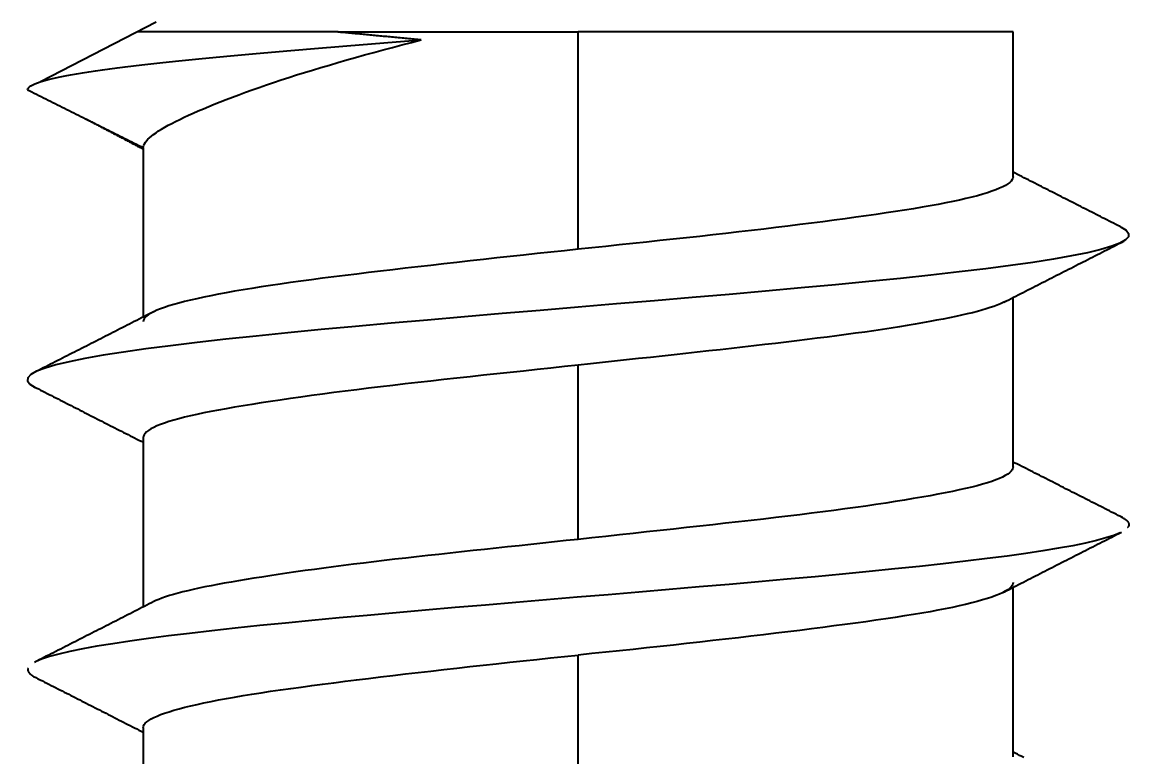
# Model space of a CAD drawing. Extents: x 0 to 395, y 0 to 289.
# Drawn here: x 292.097 to 295.915, y 203.631 to 206.165 of the extents above; entities that cross this region are included whole.
import ezdxf

# ---------------------------------------------------------------- set-up
doc = ezdxf.new("R2010")
doc.units = 0
doc.header["$LTSCALE"] = 10
doc.header["$MEASUREMENT"] = 0
doc.header["$PDMODE"] = 3
doc.header["$PDSIZE"] = -10
doc.layers.get('0').update_dxf_attribs({"linetype": 'CONTINUOUS'})
doc.layers.get('DEFPOINTS').update_dxf_attribs({"linetype": 'CONTINUOUS'})
doc.layers.add('1', color=7, linetype='CONTINUOUS')
doc.styles.add('Daelim Dimension', font='')
doc.styles.get('Daelim Dimension').set_extended_font_data('나눔고딕')
doc.dimstyles.new('DEFAULT', dxfattribs={"dimscale": 2, "dimtxt": 2, "dimasz": 2, "dimexe": 0, "dimexo": 2, "dimgap": 1, "dimtad": 1, "dimdec": 0, "dimzin": 9, "dimdsep": 46, "dimtxsty": 'Daelim Dimension', "dimcen": 0.5, "dimclrd": 5, "dimclre": 5, "dimclrt": 256, "dimadec": 1, "dimazin": 0, "dimtfac": 1, "dimtdec": 0, "dimtix": 1, "dimtmove": 0, "dimatfit": 3, "dimfxl": 1, "dimtolj": 1, "dimtzin": 1, "dimlwd": 9, "dimlwe": 9, "dimarcsym": 0})

# ---------------------------------------------------------------- blocks, each defined once
blk = doc.blocks.new('*D3')
at = {"color": 5, "linetype": 'ByBlock', "lineweight": 9, "ltscale": 0.5, "transparency": 16777216}
for p, q in [((290.0153, 206.1316), (281.6362, 206.1316)), ((281.6362, 178.1316), (281.6362, 202.1316)), ((286.0153, 174.1316), (281.6362, 174.1316))]:
    blk.add_line(p, q, dxfattribs=at)
at = {"color": 5, "ltscale": 0.5, "transparency": 16777216}
for points in [[(280.9695, 202.1316), (282.3028, 202.1316), (281.6362, 206.1316)], [(280.9695, 178.1316), (282.3028, 178.1316), (281.6362, 174.1316)]]:
    blk.add_solid(points, dxfattribs=at)
at = {"layer": 'DEFPOINTS', "color": 0, "ltscale": 0.5, "transparency": 16777216}
for p in [(281.6362, 206.1316), (294.0153, 206.1316), (290.0153, 174.1316)]:
    blk.add_point(p, dxfattribs=at)
at = {"color": 7, "ltscale": 0.5, "transparency": 16777216, "insert": (276.3658, 190.1316), "char_height": 6, "attachment_point": 5, "rotation": 90, "style": 'Daelim Dimension'}
blk.add_mtext('\\A1;32', dxfattribs=at)

msp = doc.modelspace()

# ---------------------------------------------------------------- linework, layer by layer
at = {"layer": '1'}
for p, q in [((293.1863, 206.1316), (294.0153, 206.1316)), ((295.5153, 206.1316), (294.0153, 206.1316)), ((294.0153, 205.3816), (294.0153, 206.1316)), ((295.5153, 205.6312), (295.5153, 206.1316)), ((292.5153, 205.7318), (292.5153, 205.1478)), ((295.5153, 204.6311), (295.5153, 205.2151)), ((294.0153, 204.3816), (294.0153, 204.9816)), ((292.5153, 204.7319), (292.5153, 204.1481)), ((295.5153, 203.6311), (295.5153, 204.2157)), ((294.0153, 203.3816), (294.0153, 203.9816)), ((292.5153, 203.732), (292.5153, 203.1475))]:
    msp.add_line(p, q, dxfattribs=at)
for points in [[(292.5602, 206.1647), (292.1607, 205.9587)], [(293.1871, 206.1316), (293.1646, 206.1316), (293.1423, 206.1316), (293.1203, 206.1316), (293.0985, 206.1316), (293.077, 206.1316), (293.0557, 206.1316), (293.0347, 206.1316), (293.014, 206.1316), (292.9935, 206.1316), (292.9733, 206.1316), (292.9534, 206.1316), (292.9337, 206.1316), (292.9143, 206.1316), (292.8952, 206.1316), (292.8763, 206.1316), (292.8578, 206.1316), (292.8396, 206.1316), (292.8218, 206.1316), (292.8045, 206.1316), (292.7876, 206.1316), (292.771, 206.1316), (292.755, 206.1316), (292.7393, 206.1316), (292.7241, 206.1316), (292.7092, 206.1316), (292.6949, 206.1316), (292.6809, 206.1316), (292.6674, 206.1316), (292.6544, 206.1316), (292.6418, 206.1316), (292.6296, 206.1316), (292.6179, 206.1316), (292.6067, 206.1316), (292.5959, 206.1316), (292.5857, 206.1316), (292.5761, 206.1316), (292.5669, 206.1316), (292.5583, 206.1316), (292.5502, 206.1316), (292.5427, 206.1316), (292.5356, 206.1316), (292.5291, 206.1316), (292.5231, 206.1316), (292.5177, 206.1316), (292.5127, 206.1316), (292.5083, 206.1316), (292.5045, 206.1316), (292.5012, 206.1316), (292.4984, 206.1316), (292.4962, 206.1316)], [(293.4738, 206.1033), (293.4677, 206.1039), (293.4617, 206.1044), (293.4556, 206.105), (293.4496, 206.1056), (293.4436, 206.1062), (293.4376, 206.1067), (293.4316, 206.1073), (293.4256, 206.1079), (293.4197, 206.1084), (293.4137, 206.109), (293.4078, 206.1096), (293.4018, 206.1101), (293.3959, 206.1107), (293.39, 206.1112), (293.3841, 206.1118), (293.3783, 206.1124), (293.3724, 206.1129), (293.3666, 206.1135), (293.3607, 206.114), (293.3549, 206.1146), (293.3491, 206.1151), (293.3433, 206.1157), (293.3375, 206.1162), (293.3318, 206.1168), (293.326, 206.1173), (293.3202, 206.1179), (293.3145, 206.1184), (293.3088, 206.119), (293.3031, 206.1195), (293.2974, 206.12), (293.2917, 206.1206), (293.286, 206.1211), (293.2804, 206.1216), (293.2747, 206.1222), (293.2691, 206.1227), (293.2635, 206.1232), (293.2579, 206.1238), (293.2523, 206.1243), (293.2467, 206.1248), (293.2411, 206.1254), (293.2356, 206.1259), (293.23, 206.1264), (293.2245, 206.1269), (293.219, 206.1274), (293.2135, 206.128), (293.208, 206.1285), (293.2025, 206.129), (293.1971, 206.1295), (293.1916, 206.13), (293.1862, 206.1305)], [(292.1159, 205.9316), (292.1168, 205.935), (292.119, 205.9385), (292.1226, 205.9419), (292.1275, 205.9453), (292.1338, 205.9488), (292.1413, 205.9522), (292.1501, 205.9556), (292.1601, 205.9591), (292.1714, 205.9625), (292.184, 205.9659), (292.1977, 205.9694), (292.2127, 205.9728), (292.2288, 205.9762), (292.2462, 205.9797), (292.2647, 205.9831), (292.2844, 205.9865), (292.3051, 205.99), (292.3271, 205.9934), (292.3501, 205.9968), (292.3742, 206.0003), (292.3994, 206.0037), (292.4257, 206.0071), (292.453, 206.0106), (292.4814, 206.014), (292.5108, 206.0174), (292.5412, 206.0209), (292.5726, 206.0243), (292.6049, 206.0277), (292.6381, 206.0312), (292.6721, 206.0346), (292.707, 206.038), (292.7427, 206.0415), (292.7791, 206.0449), (292.8162, 206.0483), (292.854, 206.0518), (292.8924, 206.0552), (292.9313, 206.0586), (292.9709, 206.0621), (293.0109, 206.0655), (293.0514, 206.0689), (293.0924, 206.0724), (293.1337, 206.0758), (293.1754, 206.0792), (293.2174, 206.0827), (293.2596, 206.0861), (293.3021, 206.0895), (293.3449, 206.093), (293.3877, 206.0964), (293.4307, 206.0998), (293.4738, 206.1033)], [(292.5153, 205.7318), (292.5158, 205.7361), (292.5171, 205.7406), (292.5193, 205.7454), (292.5224, 205.7503), (292.5264, 205.7554), (292.5313, 205.7607), (292.537, 205.7661), (292.5435, 205.7717), (292.5509, 205.7775), (292.5592, 205.7835), (292.5683, 205.7896), (292.5783, 205.7958), (292.5892, 205.8023), (292.6009, 205.8089), (292.6135, 205.8156), (292.6268, 205.8224), (292.6409, 205.8294), (292.6557, 205.8365), (292.6713, 205.8437), (292.6876, 205.851), (292.7047, 205.8585), (292.7225, 205.8661), (292.741, 205.8739), (292.7603, 205.8818), (292.7803, 205.8898), (292.8011, 205.8979), (292.8226, 205.9062), (292.8449, 205.9145), (292.8677, 205.9229), (292.8912, 205.9313), (292.9152, 205.9398), (292.9398, 205.9482), (292.9649, 205.9567), (292.9907, 205.9653), (293.017, 205.9738), (293.0438, 205.9824), (293.0713, 205.9909), (293.0993, 205.9995), (293.1278, 206.0082), (293.157, 206.0168), (293.1867, 206.0255), (293.217, 206.0342), (293.2477, 206.0428), (293.2788, 206.0515), (293.3103, 206.0601), (293.3422, 206.0688), (293.3745, 206.0774), (293.4072, 206.086), (293.4403, 206.0946), (293.4738, 206.1033)], [(292.1154, 205.9318), (292.1234, 205.9278), (292.1314, 205.9238), (292.1394, 205.9198), (292.1474, 205.9158), (292.1554, 205.9118), (292.1634, 205.9078), (292.1714, 205.9038), (292.1794, 205.8998), (292.1874, 205.8958), (292.1954, 205.8918), (292.2034, 205.8878), (292.2114, 205.8838), (292.2194, 205.8798), (292.2274, 205.8758), (292.2354, 205.8718), (292.2434, 205.8678), (292.2514, 205.8638), (292.2594, 205.8598), (292.2674, 205.8558), (292.2754, 205.8518), (292.2834, 205.8478), (292.2914, 205.8438), (292.2994, 205.8398), (292.3074, 205.8358), (292.3154, 205.8318), (292.3234, 205.8278), (292.3314, 205.8238), (292.3394, 205.8198), (292.3474, 205.8158), (292.3554, 205.8118), (292.3634, 205.8078), (292.3714, 205.8038), (292.3794, 205.7998), (292.3874, 205.7958), (292.3954, 205.7918), (292.4034, 205.7878), (292.4114, 205.7838), (292.4194, 205.7798), (292.4274, 205.7758), (292.4354, 205.7718), (292.4434, 205.7678), (292.4514, 205.7638), (292.4594, 205.7597), (292.4674, 205.7557), (292.4754, 205.7517), (292.4834, 205.7477), (292.4914, 205.7437), (292.4994, 205.7397), (292.5074, 205.7357), (292.5154, 205.7317)], [(292.3174, 205.8308), (292.3214, 205.8288), (292.3254, 205.8267), (292.3293, 205.8246), (292.3333, 205.8225), (292.3373, 205.8204), (292.3413, 205.8183), (292.3452, 205.8163), (292.3492, 205.8142), (292.3532, 205.8121), (292.3571, 205.81), (292.3611, 205.8079), (292.3651, 205.8058), (292.369, 205.8038), (292.373, 205.8017), (292.377, 205.7996), (292.3809, 205.7975), (292.3849, 205.7954), (292.3889, 205.7933), (292.3928, 205.7913), (292.3968, 205.7892), (292.4007, 205.7871), (292.4047, 205.785), (292.4087, 205.7829), (292.4126, 205.7808), (292.4166, 205.7787), (292.4206, 205.7767), (292.4245, 205.7746), (292.4285, 205.7725), (292.4324, 205.7704), (292.4364, 205.7683), (292.4403, 205.7662), (292.4443, 205.7642), (292.4483, 205.7621), (292.4522, 205.76), (292.4562, 205.7579), (292.4601, 205.7558), (292.4641, 205.7537), (292.468, 205.7517), (292.472, 205.7496), (292.4759, 205.7475), (292.4799, 205.7454), (292.4839, 205.7433), (292.4878, 205.7412), (292.4918, 205.7391), (292.4957, 205.7371), (292.4997, 205.735), (292.5036, 205.7329), (292.5076, 205.7308), (292.5115, 205.7287), (292.5155, 205.7266)], [(295.5153, 205.6315), (295.5146, 205.6266), (295.5125, 205.6217), (295.5088, 205.6168), (295.5037, 205.6118), (295.4972, 205.6068), (295.4892, 205.6018), (295.4796, 205.5967), (295.4686, 205.5916), (295.4561, 205.5864), (295.4423, 205.5813), (295.427, 205.5762), (295.4105, 205.5712), (295.3926, 205.5661), (295.3733, 205.5611), (295.3527, 205.5561), (295.3307, 205.5511), (295.3074, 205.5461), (295.2828, 205.5411), (295.2567, 205.5361), (295.2295, 205.5311), (295.2012, 205.5262), (295.1717, 205.5213), (295.1412, 205.5164), (295.1097, 205.5115), (295.0771, 205.5066), (295.0434, 205.5017), (295.0086, 205.4968), (294.9728, 205.4918), (294.9359, 205.4867), (294.8979, 205.4816), (294.8591, 205.4765), (294.8197, 205.4715), (294.7796, 205.4664), (294.7388, 205.4613), (294.6974, 205.4562), (294.6553, 205.4512), (294.6125, 205.4461), (294.569, 205.4411), (294.5249, 205.4361), (294.4801, 205.431), (294.4347, 205.426), (294.389, 205.421), (294.3431, 205.416), (294.2969, 205.4111), (294.2505, 205.4062), (294.2039, 205.4013), (294.1571, 205.3964), (294.1101, 205.3914), (294.0628, 205.3865), (294.0153, 205.3815)], [(295.8918, 205.4559), (295.8842, 205.4597), (295.8767, 205.4635), (295.8692, 205.4673), (295.8616, 205.4712), (295.8541, 205.475), (295.8466, 205.4788), (295.839, 205.4826), (295.8315, 205.4865), (295.824, 205.4903), (295.8164, 205.4941), (295.8089, 205.4979), (295.8014, 205.5018), (295.7938, 205.5056), (295.7863, 205.5094), (295.7788, 205.5132), (295.7712, 205.5171), (295.7637, 205.5209), (295.7562, 205.5247), (295.7486, 205.5286), (295.7411, 205.5324), (295.7336, 205.5362), (295.726, 205.54), (295.7185, 205.5439), (295.711, 205.5477), (295.7035, 205.5515), (295.6959, 205.5554), (295.6884, 205.5592), (295.6809, 205.563), (295.6733, 205.5669), (295.6658, 205.5707), (295.6583, 205.5745), (295.6507, 205.5784), (295.6432, 205.5822), (295.6357, 205.586), (295.6282, 205.5899), (295.6206, 205.5937), (295.6131, 205.5976), (295.6056, 205.6014), (295.5981, 205.6052), (295.5905, 205.6091), (295.583, 205.6129), (295.5755, 205.6168), (295.568, 205.6206), (295.5604, 205.6244), (295.5529, 205.6283), (295.5454, 205.6321), (295.5379, 205.636), (295.5303, 205.6398), (295.5228, 205.6436), (295.5153, 205.6475)], [(295.8877, 205.4579), (295.9053, 205.4469), (295.9138, 205.4358), (295.9132, 205.4248), (295.9033, 205.4137), (295.884, 205.4027), (295.8554, 205.3916), (295.8177, 205.3806), (295.7714, 205.3695), (295.7168, 205.3585), (295.6541, 205.3474), (295.5837, 205.3363), (295.5059, 205.3253), (295.4211, 205.3142), (295.3295, 205.3032), (295.2314, 205.2921), (295.1273, 205.2811), (295.0177, 205.27), (294.9031, 205.259), (294.7842, 205.2479), (294.6617, 205.2369), (294.536, 205.2258), (294.408, 205.2148), (294.2781, 205.2037), (294.147, 205.1927), (294.0154, 205.1816), (293.8837, 205.1706), (293.7528, 205.1595), (293.6231, 205.1484), (293.4952, 205.1374), (293.3698, 205.1263), (293.2473, 205.1153), (293.1285, 205.1042), (293.0139, 205.0932), (292.9041, 205.0821), (292.7996, 205.0711), (292.7011, 205.06), (292.6091, 205.049), (292.5242, 205.0379), (292.4466, 205.0269), (292.3765, 205.0158), (292.3142, 205.0048), (292.2599, 204.9937), (292.2138, 204.9827), (292.1763, 204.9716), (292.1475, 204.9605), (292.1277, 204.9495), (292.1171, 204.9384), (292.116, 204.9274), (292.1244, 204.9163), (292.142, 204.9053)], [(295.4837, 205.199), (295.492, 205.2032), (295.5002, 205.2074), (295.5085, 205.2116), (295.5168, 205.2158), (295.525, 205.22), (295.5333, 205.2243), (295.5416, 205.2285), (295.5498, 205.2327), (295.5581, 205.2369), (295.5663, 205.2411), (295.5746, 205.2453), (295.5829, 205.2495), (295.5911, 205.2537), (295.5994, 205.258), (295.6077, 205.2622), (295.6159, 205.2664), (295.6242, 205.2706), (295.6324, 205.2748), (295.6407, 205.279), (295.649, 205.2832), (295.6572, 205.2874), (295.6655, 205.2916), (295.6738, 205.2958), (295.682, 205.3), (295.6903, 205.3042), (295.6986, 205.3084), (295.7068, 205.3126), (295.7151, 205.3168), (295.7234, 205.321), (295.7316, 205.3252), (295.7399, 205.3295), (295.7482, 205.3337), (295.7564, 205.3379), (295.7647, 205.3421), (295.7729, 205.3463), (295.7812, 205.3505), (295.7895, 205.3547), (295.7977, 205.3588), (295.806, 205.363), (295.8143, 205.3672), (295.8225, 205.3714), (295.8308, 205.3756), (295.8391, 205.3798), (295.8473, 205.384), (295.8556, 205.3882), (295.8639, 205.3924), (295.8721, 205.3966), (295.8804, 205.4008), (295.8887, 205.405), (295.897, 205.4092)], [(294.0153, 205.3815), (293.9678, 205.3765), (293.9206, 205.3715), (293.8737, 205.3665), (293.8269, 205.3615), (293.7805, 205.3564), (293.7343, 205.3514), (293.6883, 205.3463), (293.6426, 205.3412), (293.5971, 205.3361), (293.5519, 205.331), (293.5069, 205.3259), (293.4626, 205.3208), (293.419, 205.3158), (293.376, 205.3108), (293.3338, 205.3058), (293.2924, 205.3009), (293.2516, 205.296), (293.2116, 205.2911), (293.1722, 205.2861), (293.1336, 205.2812), (293.0958, 205.2763), (293.0587, 205.2713), (293.0226, 205.2664), (292.9877, 205.2614), (292.954, 205.2565), (292.9213, 205.2515), (292.8897, 205.2465), (292.8593, 205.2415), (292.8299, 205.2364), (292.8017, 205.2313), (292.7745, 205.2262), (292.7485, 205.2211), (292.7237, 205.216), (292.7003, 205.2109), (292.6783, 205.2058), (292.6576, 205.2008), (292.6383, 205.1958), (292.6204, 205.1908), (292.6038, 205.1858), (292.5886, 205.1809), (292.5748, 205.1759), (292.5623, 205.171), (292.5512, 205.1661), (292.5416, 205.1611), (292.5335, 205.1562), (292.5269, 205.1513), (292.5218, 205.1463), (292.5182, 205.1414), (292.516, 205.1365), (292.5153, 205.1315)], [(295.489, 205.2018), (295.4807, 205.1974), (295.4714, 205.1931), (295.4609, 205.1888), (295.4493, 205.1845), (295.4366, 205.1802), (295.4229, 205.1758), (295.408, 205.1715), (295.3921, 205.1672), (295.375, 205.1628), (295.3569, 205.1584), (295.3377, 205.154), (295.3175, 205.1496), (295.2964, 205.1452), (295.2744, 205.1408), (295.2514, 205.1364), (295.2276, 205.132), (295.2028, 205.1275), (295.1771, 205.1231), (295.1505, 205.1186), (295.123, 205.1141), (295.0945, 205.1096), (295.0651, 205.1051), (295.0349, 205.1006), (295.0039, 205.0961), (294.9723, 205.0917), (294.94, 205.0873), (294.9071, 205.0829), (294.8736, 205.0786), (294.8394, 205.0743), (294.8046, 205.07), (294.7691, 205.0656), (294.733, 205.0613), (294.6962, 205.057), (294.6588, 205.0526), (294.6208, 205.0483), (294.5824, 205.0439), (294.5437, 205.0395), (294.5047, 205.0352), (294.4654, 205.0308), (294.4258, 205.0264), (294.386, 205.022), (294.3458, 205.0176), (294.3054, 205.0132), (294.2646, 205.0087), (294.2236, 205.0042), (294.1823, 204.9997), (294.1407, 204.9952), (294.099, 204.9907), (294.0572, 204.9862), (294.0153, 204.9817)], [(292.5504, 205.1657), (292.5421, 205.1615), (292.5339, 205.1573), (292.5256, 205.153), (292.5174, 205.1488), (292.5091, 205.1446), (292.5008, 205.1404), (292.4926, 205.1362), (292.4843, 205.132), (292.4761, 205.1278), (292.4678, 205.1235), (292.4596, 205.1193), (292.4513, 205.1151), (292.443, 205.1109), (292.4348, 205.1067), (292.4265, 205.1025), (292.4183, 205.0983), (292.41, 205.0941), (292.4017, 205.0899), (292.3935, 205.0857), (292.3852, 205.0815), (292.377, 205.0773), (292.3687, 205.0731), (292.3604, 205.0688), (292.3522, 205.0646), (292.3439, 205.0604), (292.3357, 205.0562), (292.3274, 205.052), (292.3191, 205.0478), (292.3109, 205.0436), (292.3026, 205.0394), (292.2943, 205.0352), (292.2861, 205.031), (292.2778, 205.0268), (292.2696, 205.0226), (292.2613, 205.0184), (292.253, 205.0142), (292.2448, 205.01), (292.2365, 205.0058), (292.2282, 205.0017), (292.22, 204.9975), (292.2117, 204.9933), (292.2034, 204.9891), (292.1952, 204.9849), (292.1869, 204.9807), (292.1786, 204.9765), (292.1704, 204.9723), (292.1621, 204.9681), (292.1538, 204.9639), (292.1455, 204.9597), (292.1373, 204.9555)], [(294.0153, 204.9817), (293.9678, 204.9766), (293.9206, 204.9715), (293.8737, 204.9666), (293.8269, 204.9616), (293.7805, 204.9567), (293.7342, 204.9518), (293.6882, 204.9469), (293.6425, 204.942), (293.597, 204.937), (293.5518, 204.9321), (293.5068, 204.9271), (293.4625, 204.9222), (293.4188, 204.9172), (293.3759, 204.9122), (293.3337, 204.9072), (293.2923, 204.9022), (293.2515, 204.8972), (293.2115, 204.8922), (293.1722, 204.8871), (293.1336, 204.882), (293.0957, 204.8769), (293.0587, 204.8718), (293.0226, 204.8666), (292.9878, 204.8616), (292.954, 204.8565), (292.9213, 204.8515), (292.8897, 204.8465), (292.8593, 204.8416), (292.8299, 204.8367), (292.8017, 204.8317), (292.7745, 204.8268), (292.7485, 204.8219), (292.7237, 204.8169), (292.7003, 204.812), (292.6782, 204.807), (292.6576, 204.8021), (292.6383, 204.7972), (292.6203, 204.7922), (292.6038, 204.7872), (292.5886, 204.7822), (292.5747, 204.7772), (292.5623, 204.7721), (292.5512, 204.767), (292.5416, 204.7619), (292.5335, 204.7567), (292.5269, 204.7517), (292.5218, 204.7466), (292.5182, 204.7415), (292.516, 204.7365), (292.5153, 204.7315)], [(292.1382, 204.9072), (292.1457, 204.9034), (292.1533, 204.8996), (292.1608, 204.8957), (292.1684, 204.8919), (292.1759, 204.8881), (292.1835, 204.8843), (292.191, 204.8804), (292.1986, 204.8766), (292.2061, 204.8728), (292.2136, 204.869), (292.2212, 204.8651), (292.2287, 204.8613), (292.2363, 204.8575), (292.2438, 204.8536), (292.2514, 204.8498), (292.2589, 204.846), (292.2665, 204.8421), (292.274, 204.8383), (292.2816, 204.8345), (292.2891, 204.8307), (292.2966, 204.8268), (292.3042, 204.823), (292.3117, 204.8191), (292.3193, 204.8153), (292.3268, 204.8115), (292.3344, 204.8076), (292.3419, 204.8038), (292.3494, 204.8), (292.357, 204.7961), (292.3645, 204.7923), (292.3721, 204.7885), (292.3796, 204.7846), (292.3872, 204.7808), (292.3947, 204.7769), (292.4022, 204.7731), (292.4098, 204.7693), (292.4173, 204.7654), (292.4249, 204.7616), (292.4324, 204.7577), (292.4399, 204.7539), (292.4475, 204.75), (292.455, 204.7462), (292.4626, 204.7423), (292.4701, 204.7385), (292.4776, 204.7347), (292.4852, 204.7308), (292.4927, 204.727), (292.5003, 204.7231), (292.5078, 204.7193), (292.5153, 204.7154)], [(295.893, 204.4561), (295.8854, 204.4599), (295.8779, 204.4638), (295.8703, 204.4676), (295.8627, 204.4714), (295.8552, 204.4753), (295.8476, 204.4791), (295.84, 204.4829), (295.8325, 204.4868), (295.8249, 204.4906), (295.8174, 204.4944), (295.8098, 204.4983), (295.8023, 204.5021), (295.7947, 204.5059), (295.7871, 204.5098), (295.7796, 204.5136), (295.772, 204.5174), (295.7645, 204.5213), (295.7569, 204.5251), (295.7494, 204.529), (295.7418, 204.5328), (295.7342, 204.5366), (295.7267, 204.5405), (295.7191, 204.5443), (295.7116, 204.5482), (295.704, 204.552), (295.6965, 204.5558), (295.6889, 204.5597), (295.6814, 204.5635), (295.6738, 204.5674), (295.6663, 204.5712), (295.6587, 204.5751), (295.6512, 204.5789), (295.6436, 204.5827), (295.6361, 204.5866), (295.6285, 204.5904), (295.621, 204.5943), (295.6134, 204.5981), (295.6059, 204.602), (295.5983, 204.6058), (295.5908, 204.6097), (295.5832, 204.6135), (295.5757, 204.6174), (295.5681, 204.6212), (295.5606, 204.6251), (295.553, 204.6289), (295.5455, 204.6328), (295.5379, 204.6366), (295.5304, 204.6405), (295.5228, 204.6443), (295.5153, 204.6482)], [(295.5153, 204.6312), (295.5146, 204.6261), (295.5123, 204.621), (295.5086, 204.6159), (295.5034, 204.6108), (295.4967, 204.6058), (295.4885, 204.6007), (295.4789, 204.5958), (295.4679, 204.5908), (295.4556, 204.5859), (295.4418, 204.5809), (295.4265, 204.576), (295.4099, 204.5711), (295.3919, 204.5662), (295.3725, 204.5613), (295.3516, 204.5563), (295.3294, 204.5514), (295.306, 204.5464), (295.2814, 204.5415), (295.2556, 204.5365), (295.2287, 204.5315), (295.2006, 204.5265), (295.1712, 204.5215), (295.1407, 204.5164), (295.1091, 204.5113), (295.0762, 204.5062), (295.0421, 204.5011), (295.0071, 204.496), (294.9712, 204.4909), (294.9346, 204.4859), (294.8971, 204.4809), (294.8587, 204.4759), (294.8196, 204.471), (294.7796, 204.466), (294.7388, 204.4611), (294.6971, 204.4562), (294.6546, 204.4512), (294.6114, 204.4463), (294.5677, 204.4413), (294.5236, 204.4364), (294.4792, 204.4315), (294.4344, 204.4266), (294.3892, 204.4217), (294.3436, 204.4167), (294.2977, 204.4117), (294.2514, 204.4066), (294.2047, 204.4016), (294.1576, 204.3964), (294.1103, 204.3913), (294.0629, 204.3862), (294.0154, 204.3811)], [(295.8885, 204.4583), (295.89, 204.4576), (295.8914, 204.4569), (295.8928, 204.4561), (295.8941, 204.4554), (295.8954, 204.4547), (295.8966, 204.4539), (295.8978, 204.4532), (295.899, 204.4525), (295.9001, 204.4517), (295.9012, 204.451), (295.9022, 204.4502), (295.9032, 204.4495), (295.9041, 204.4488), (295.9051, 204.448), (295.9059, 204.4473), (295.9067, 204.4466), (295.9075, 204.4458), (295.9083, 204.4451), (295.909, 204.4444), (295.9096, 204.4436), (295.9102, 204.4429), (295.9108, 204.4422), (295.9114, 204.4414), (295.9119, 204.4407), (295.9123, 204.4399), (295.9127, 204.4392), (295.9131, 204.4385), (295.9134, 204.4377), (295.9137, 204.437), (295.914, 204.4363), (295.9142, 204.4355), (295.9143, 204.4348), (295.9145, 204.4341), (295.9145, 204.4333), (295.9146, 204.4326), (295.9146, 204.4319), (295.9146, 204.4311), (295.9145, 204.4304), (295.9144, 204.4296), (295.9142, 204.4289), (295.914, 204.4282), (295.9138, 204.4274), (295.9135, 204.4267), (295.9132, 204.426), (295.9128, 204.4252), (295.9124, 204.4245), (295.912, 204.4238), (295.9115, 204.423), (295.9109, 204.4223), (295.9104, 204.4216)], [(295.8844, 204.4036), (295.8629, 204.3947), (295.8357, 204.3858), (295.803, 204.3769), (295.7648, 204.3681), (295.7212, 204.3592), (295.6723, 204.3503), (295.6181, 204.3414), (295.5587, 204.3325), (295.4944, 204.3236), (295.4253, 204.3147), (295.3517, 204.3058), (295.274, 204.2969), (295.1924, 204.288), (295.1072, 204.2791), (295.0186, 204.2702), (294.9271, 204.2613), (294.8327, 204.2524), (294.7358, 204.2435), (294.6368, 204.2347), (294.5358, 204.2258), (294.4331, 204.2169), (294.3291, 204.208), (294.2241, 204.1991), (294.1183, 204.1902), (294.0123, 204.1813), (293.9061, 204.1724), (293.8003, 204.1635), (293.6952, 204.1546), (293.591, 204.1457), (293.4881, 204.1368), (293.3869, 204.1279), (293.2877, 204.119), (293.1908, 204.1102), (293.0965, 204.1013), (293.0053, 204.0924), (292.9173, 204.0835), (292.8327, 204.0746), (292.7518, 204.0657), (292.6748, 204.0568), (292.6019, 204.0479), (292.5333, 204.039), (292.4692, 204.0301), (292.4099, 204.0212), (292.3555, 204.0123), (292.3062, 204.0034), (292.2623, 203.9945), (292.2239, 203.9857), (292.1914, 203.9768), (292.1647, 203.9679), (292.144, 203.959)], [(294.0154, 204.3811), (293.9743, 204.3766), (293.9335, 204.3723), (293.8928, 204.3679), (293.8523, 204.3636), (293.812, 204.3592), (293.7719, 204.3549), (293.732, 204.3507), (293.6922, 204.3464), (293.6527, 204.3421), (293.6133, 204.3379), (293.5741, 204.3336), (293.5351, 204.3293), (293.4964, 204.325), (293.4581, 204.3208), (293.4204, 204.3165), (293.3832, 204.3123), (293.3466, 204.308), (293.3105, 204.3037), (293.275, 204.2994), (293.24, 204.2951), (293.2055, 204.2908), (293.1716, 204.2864), (293.1382, 204.282), (293.1054, 204.2776), (293.0731, 204.2732), (293.0415, 204.2687), (293.0108, 204.2643), (292.9809, 204.2599), (292.9518, 204.2555), (292.9236, 204.2512), (292.8962, 204.2469), (292.8696, 204.2425), (292.8438, 204.2382), (292.8188, 204.2339), (292.7947, 204.2296), (292.7715, 204.2254), (292.749, 204.2211), (292.7275, 204.2168), (292.7069, 204.2125), (292.6875, 204.2082), (292.669, 204.204), (292.6516, 204.1997), (292.6352, 204.1955), (292.6198, 204.1913), (292.6054, 204.187), (292.5921, 204.1827), (292.5798, 204.1784), (292.5685, 204.1741), (292.5582, 204.1697), (292.549, 204.1653)], [(295.4769, 204.1961), (295.4851, 204.2003), (295.4933, 204.2045), (295.5016, 204.2087), (295.5098, 204.2129), (295.518, 204.2171), (295.5262, 204.2213), (295.5345, 204.2255), (295.5427, 204.2297), (295.5509, 204.2339), (295.5592, 204.2381), (295.5674, 204.2423), (295.5756, 204.2465), (295.5838, 204.2507), (295.5921, 204.2549), (295.6003, 204.2591), (295.6085, 204.2633), (295.6168, 204.2675), (295.625, 204.2717), (295.6332, 204.2759), (295.6415, 204.2801), (295.6497, 204.2843), (295.6579, 204.2885), (295.6662, 204.2927), (295.6744, 204.2969), (295.6826, 204.3011), (295.6909, 204.3053), (295.6991, 204.3095), (295.7074, 204.3137), (295.7156, 204.3179), (295.7238, 204.3221), (295.7321, 204.3262), (295.7403, 204.3304), (295.7485, 204.3346), (295.7568, 204.3388), (295.765, 204.343), (295.7733, 204.3472), (295.7815, 204.3514), (295.7898, 204.3556), (295.798, 204.3598), (295.8062, 204.364), (295.8145, 204.3681), (295.8227, 204.3723), (295.831, 204.3765), (295.8392, 204.3807), (295.8475, 204.3849), (295.8557, 204.3891), (295.864, 204.3933), (295.8722, 204.3974), (295.8805, 204.4016), (295.8887, 204.4058)], [(295.5153, 204.2318), (295.5146, 204.2269), (295.5123, 204.222), (295.5086, 204.217), (295.5034, 204.2121), (295.4966, 204.2071), (295.4885, 204.2021), (295.4789, 204.1972), (295.4679, 204.1922), (295.4555, 204.1872), (295.4417, 204.1822), (295.4265, 204.1771), (295.4099, 204.1721), (295.3919, 204.167), (295.3725, 204.1619), (295.3516, 204.1568), (295.3294, 204.1517), (295.306, 204.1466), (295.2814, 204.1415), (295.2557, 204.1365), (295.2287, 204.1316), (295.2006, 204.1266), (295.1713, 204.1217), (295.1407, 204.1168), (295.109, 204.1119), (295.0761, 204.107), (295.042, 204.102), (295.007, 204.0971), (294.9712, 204.0921), (294.9345, 204.0872), (294.897, 204.0823), (294.8586, 204.0773), (294.8195, 204.0723), (294.7795, 204.0673), (294.7387, 204.0623), (294.697, 204.0572), (294.6546, 204.0522), (294.6113, 204.047), (294.5677, 204.0419), (294.5236, 204.0368), (294.4792, 204.0318), (294.4344, 204.0267), (294.3892, 204.0217), (294.3436, 204.0167), (294.2977, 204.0117), (294.2514, 204.0068), (294.2047, 204.0018), (294.1576, 203.9969), (294.1102, 203.9919), (294.0628, 203.987), (294.0153, 203.982)], [(292.552, 204.1668), (292.5437, 204.1626), (292.5355, 204.1583), (292.5273, 204.1541), (292.519, 204.1499), (292.5108, 204.1457), (292.5025, 204.1415), (292.4943, 204.1373), (292.4861, 204.1331), (292.4778, 204.1289), (292.4696, 204.1247), (292.4613, 204.1205), (292.4531, 204.1162), (292.4449, 204.112), (292.4366, 204.1078), (292.4284, 204.1036), (292.4201, 204.0994), (292.4119, 204.0952), (292.4036, 204.091), (292.3954, 204.0868), (292.3871, 204.0826), (292.3789, 204.0784), (292.3706, 204.0742), (292.3624, 204.07), (292.3541, 204.0658), (292.3459, 204.0616), (292.3376, 204.0574), (292.3294, 204.0532), (292.3211, 204.049), (292.3129, 204.0448), (292.3046, 204.0406), (292.2964, 204.0364), (292.2881, 204.0322), (292.2799, 204.028), (292.2716, 204.0238), (292.2634, 204.0196), (292.2551, 204.0154), (292.2469, 204.0112), (292.2386, 204.007), (292.2304, 204.0028), (292.2221, 203.9986), (292.2139, 203.9944), (292.2056, 203.9903), (292.1974, 203.9861), (292.1891, 203.9819), (292.1808, 203.9777), (292.1726, 203.9735), (292.1643, 203.9693), (292.1561, 203.9651), (292.1478, 203.9609), (292.1396, 203.9567)], [(292.5153, 203.7323), (292.5161, 203.7372), (292.5183, 203.7421), (292.522, 203.7471), (292.5273, 203.752), (292.534, 203.7569), (292.5421, 203.7619), (292.5517, 203.7668), (292.5627, 203.7717), (292.5751, 203.7767), (292.5889, 203.7817), (292.6041, 203.7867), (292.6207, 203.7917), (292.6387, 203.7968), (292.6582, 203.8019), (292.679, 203.807), (292.7012, 203.8121), (292.7246, 203.8172), (292.7492, 203.8223), (292.775, 203.8273), (292.8019, 203.8323), (292.83, 203.8373), (292.8593, 203.8422), (292.8899, 203.8472), (292.9216, 203.8522), (292.9545, 203.8571), (292.9885, 203.8621), (293.0236, 203.867), (293.0594, 203.8719), (293.0961, 203.8768), (293.1336, 203.8817), (293.172, 203.8866), (293.2111, 203.8915), (293.2511, 203.8965), (293.2919, 203.9015), (293.3335, 203.9066), (293.376, 203.9116), (293.4193, 203.9168), (293.4629, 203.9219), (293.507, 203.927), (293.5514, 203.932), (293.5962, 203.9371), (293.6414, 203.9421), (293.687, 203.9471), (293.7329, 203.9521), (293.7792, 203.9571), (293.8259, 203.9621), (293.873, 203.9671), (293.9203, 203.9721), (293.9678, 203.9771), (294.0153, 203.982)], [(292.1177, 203.9365), (292.1175, 203.9359), (292.1174, 203.9353), (292.1172, 203.9347), (292.1171, 203.9341), (292.117, 203.9335), (292.117, 203.9329), (292.117, 203.9323), (292.117, 203.9316), (292.117, 203.931), (292.117, 203.9304), (292.1171, 203.9298), (292.1172, 203.9292), (292.1173, 203.9286), (292.1175, 203.928), (292.1177, 203.9274), (292.1179, 203.9268), (292.1181, 203.9262), (292.1184, 203.9256), (292.1187, 203.925), (292.119, 203.9243), (292.1194, 203.9237), (292.1198, 203.9231), (292.1202, 203.9225), (292.1206, 203.9219), (292.1211, 203.9213), (292.1215, 203.9207), (292.122, 203.9201), (292.1226, 203.9195), (292.1232, 203.9189), (292.1237, 203.9183), (292.1244, 203.9177), (292.125, 203.917), (292.1257, 203.9164), (292.1264, 203.9158), (292.1271, 203.9152), (292.1279, 203.9146), (292.1287, 203.914), (292.1295, 203.9134), (292.1303, 203.9128), (292.1312, 203.9122), (292.132, 203.9116), (292.133, 203.911), (292.1339, 203.9103), (292.1349, 203.9097), (292.1359, 203.9091), (292.1369, 203.9085), (292.1379, 203.9079), (292.139, 203.9073), (292.1401, 203.9067), (292.1413, 203.9061)], [(292.1369, 203.9083), (292.1445, 203.9045), (292.1521, 203.9006), (292.1597, 203.8968), (292.1672, 203.8929), (292.1748, 203.8891), (292.1824, 203.8852), (292.1899, 203.8814), (292.1975, 203.8775), (292.2051, 203.8737), (292.2127, 203.8698), (292.2202, 203.866), (292.2278, 203.8622), (292.2354, 203.8583), (292.2429, 203.8545), (292.2505, 203.8506), (292.2581, 203.8468), (292.2657, 203.8429), (292.2732, 203.8391), (292.2808, 203.8352), (292.2884, 203.8314), (292.2959, 203.8275), (292.3035, 203.8236), (292.3111, 203.8198), (292.3186, 203.8159), (292.3262, 203.8121), (292.3338, 203.8082), (292.3413, 203.8044), (292.3489, 203.8005), (292.3565, 203.7967), (292.364, 203.7928), (292.3716, 203.789), (292.3792, 203.7851), (292.3867, 203.7812), (292.3943, 203.7774), (292.4019, 203.7735), (292.4094, 203.7697), (292.417, 203.7658), (292.4246, 203.7619), (292.4321, 203.7581), (292.4397, 203.7542), (292.4473, 203.7504), (292.4548, 203.7465), (292.4624, 203.7426), (292.47, 203.7388), (292.4775, 203.7349), (292.4851, 203.7311), (292.4927, 203.7272), (292.5002, 203.7233), (292.5078, 203.7195), (292.5153, 203.7156)], [(295.5528, 203.6284), (295.5453, 203.6323), (295.5378, 203.6361), (295.5303, 203.6399), (295.5228, 203.6438), (295.5153, 203.6476)]]:
    msp.add_lwpolyline(points, dxfattribs=at)

# ---------------------------------------------------------------- dimensions: what is measured, and where the dimension line sits
at = {"color": 5, "ltscale": 0.5}
dim = msp.add_linear_dim(base=(281.6362, 206.1316), p1=(290.0153, 174.1316), p2=(294.0153, 206.1316), angle=90, dimstyle='DEFAULT', override={"dimtxt": 3, "dimclrd": 5, "dimclre": 5, "dimclrt": 7, "dimfxl": 1.25, "dimarcsym": 1}, dxfattribs=at)
dim.commit()
dim.dimension.update_dxf_attribs({"geometry": '*D3', "text_midpoint": (276.3658, 190.1316)})

doc.saveas('drawing.dxf')
